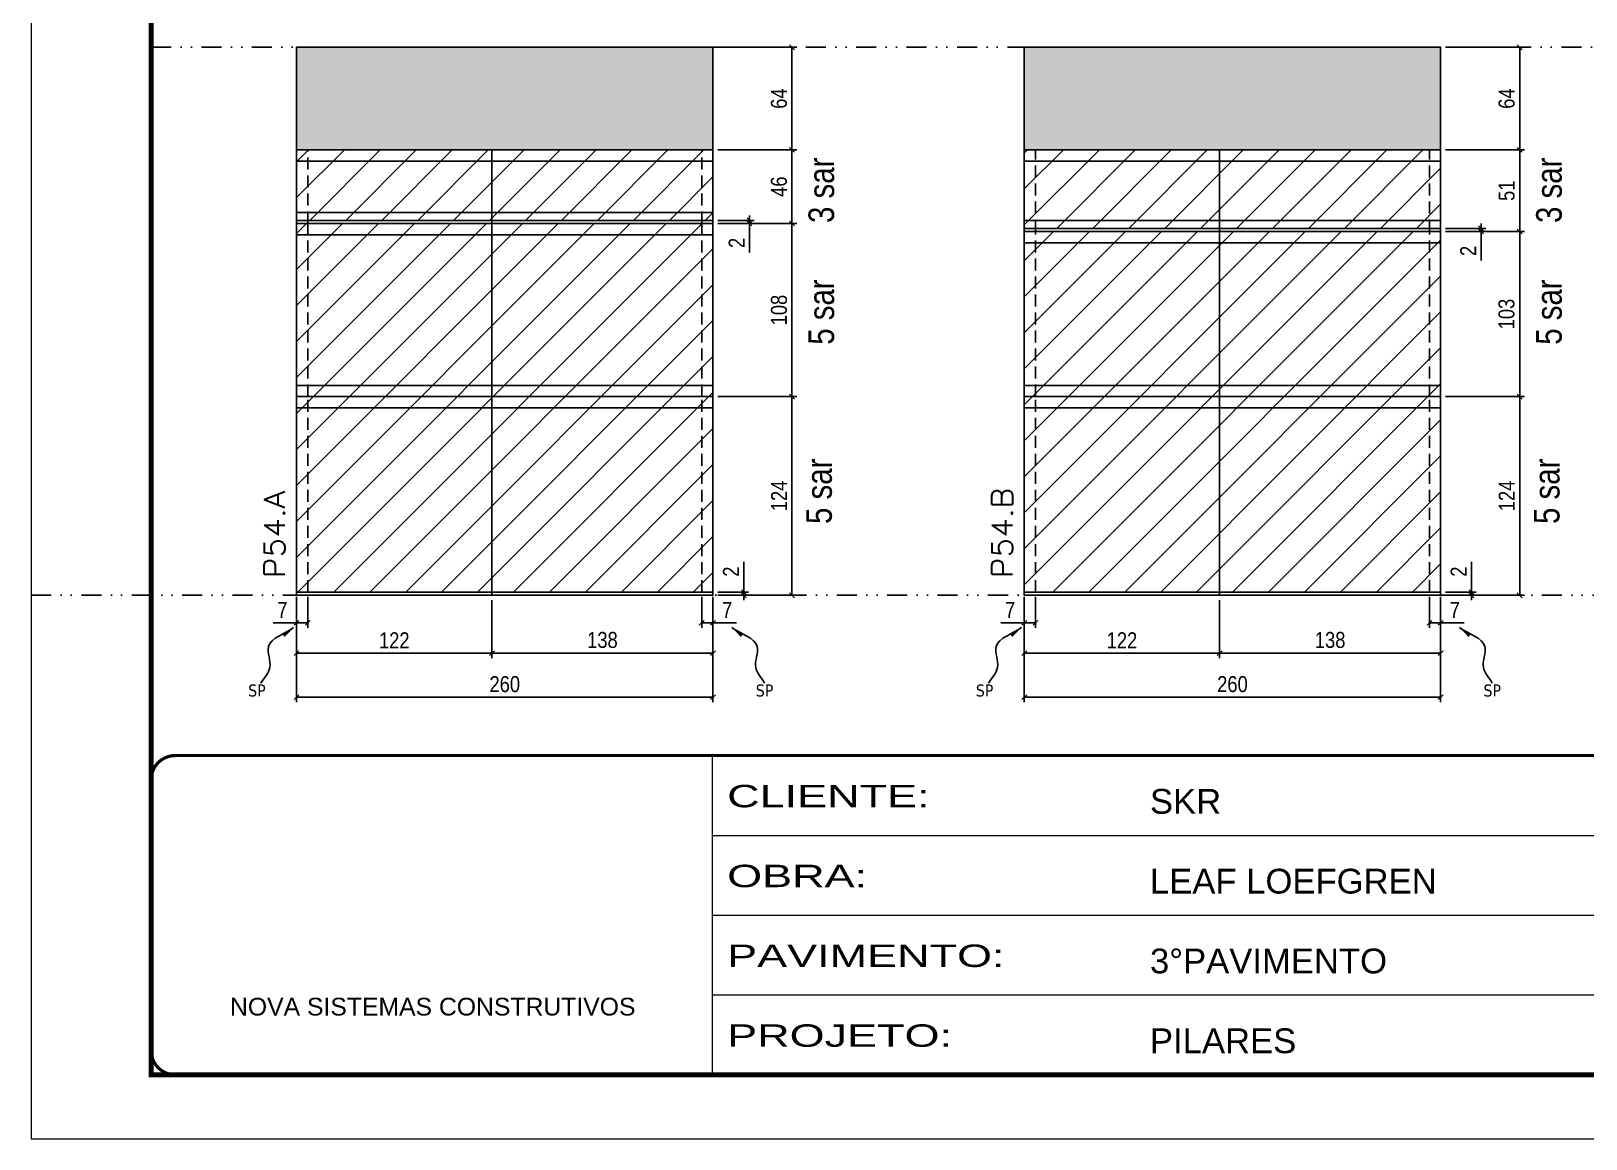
# Model space of a CAD drawing. Extents: x 14400 to 27878, y -21631 to 6985.
# Drawn here: x 17597 to 18568, y 3638 to 4329 of the extents above; entities that cross this region are included whole.
import ezdxf

# ---------------------------------------------------------------- set-up
doc = ezdxf.new("R2010")
doc.units = 0
for name, pattern in [('CONTINUO', [0]), ('DASHED', [0.75, 0.5, -0.25]), ('DIVIDE2', [0.625, 0.25, -0.125, 0, -0.125, 0, -0.125]), ('HIDDEN', [0.375, 0.25, -0.125])]:
    doc.linetypes.add(name, pattern=pattern)
for name, color, linetype in [('COTA', 241, 'Continuous'), ('NOMENCLATURA', 7, 'Continuous'), ('Nível', 160, 'Continuous'), ('Painéis', 200, 'Continuous'), ('SARR_2.2x7', 40, 'Continuous'), ('Sarrafo de Pressão', 42, 'HIDDEN'), ('texto', 7, 'Continuous')]:
    doc.layers.add(name, color=color, linetype=linetype)
for name, color, linetype, lineweight in [('Folhas', 255, 'Continuous', 9), ('Hachura', 251, 'Continuous', 9), ('SARRAFO DE PRESSAO', 251, 'DASHED', 9), ('Texto Seção', 7, 'Continuous', 15)]:
    doc.layers.add(name, color=color, linetype=linetype, lineweight=lineweight)
doc.styles.add('ARIAL', font='arial.ttf')
doc.styles.add('ARIAL_NARROW', font='ARIALN.TTF', dxfattribs={"height": 0.2})
doc.styles.add('COTA TECNICA', font='techl___.ttf', dxfattribs={"height": 10})
doc.styles.add('COTA TECNICA-50', font='techl___.ttf', dxfattribs={"height": 10})
doc.styles.add('REGUA-120', font='ROMANS.shx', dxfattribs={"height": 15})
doc.styles.get("Standard").update_dxf_attribs({"font": 'arial.ttf'})
doc.styles.add('Tecnologia', font='')
doc.styles.get('Tecnologia').set_extended_font_data('Forgotten Futurist')
doc.dimstyles.new('COTA PAINEL-50', dxfattribs={"dimtxt": 10, "dimasz": 3, "dimexe": 3, "dimexo": 3, "dimgap": 3, "dimtad": 1, "dimdec": 1, "dimzin": 12, "dimdsep": 46, "dimtxsty": 'COTA TECNICA-50', "dimblk1": 'OBLIQUE', "dimblk2": 'OBLIQUE', "dimsah": 1, "dimcen": 0.9, "dimclrd": 4, "dimclre": 4, "dimclrt": 240, "dimadec": 1, "dimazin": 3, "dimtfac": 1, "dimtdec": 1, "dimtmove": 0, "dimatfit": 3, "dimfxl": 1, "dimtolj": 1, "dimtzin": 12, "dimarcsym": 0})
doc.dimstyles.new('PAINEL', dxfattribs={"dimtxt": 10, "dimasz": 3, "dimexe": 3, "dimexo": 3, "dimgap": 3, "dimtad": 1, "dimdec": 1, "dimzin": 12, "dimdsep": 46, "dimtxsty": 'COTA TECNICA', "dimblk1": 'OBLIQUE', "dimblk2": 'OBLIQUE', "dimsah": 1, "dimcen": 0.9, "dimclrd": 4, "dimclre": 4, "dimclrt": 240, "dimadec": 1, "dimazin": 3, "dimtfac": 1, "dimtdec": 1, "dimtmove": 0, "dimatfit": 3, "dimfxl": 1, "dimtolj": 1, "dimtzin": 12, "dimarcsym": 0})
doc.dimstyles.get("Standard").update_dxf_attribs({"dimtxt": 0.18, "dimasz": 0.18, "dimexe": 0.18, "dimexo": 0.0625, "dimgap": 0.09, "dimtad": 0, "dimtih": 1, "dimtoh": 1, "dimdec": 4, "dimzin": 0, "dimdsep": 46, "dimtxsty": 'Standard', "dimcen": 0.09, "dimadec": 0, "dimazin": 0, "dimtfac": 1, "dimtdec": 4, "dimtofl": 0, "dimtmove": 0, "dimatfit": 3, "dimfxl": 1, "dimtolj": 1, "dimtzin": 0, "dimarcsym": 0})

# ---------------------------------------------------------------- blocks, each defined once
blk = doc.blocks.new('9999999999')
at = {"color": 30, "linetype": 'CONTINUO'}
for p, q in [((98564.56, 34230.21), (98564.56, 34429.45)), ((98564.56, 34379.64), (99583.98, 34379.64)), ((98564.56, 34329.83), (99487.98, 34329.83)), ((98564.56, 34280.02), (99487.98, 34280.02))]:
    blk.add_line(p, q, dxfattribs=at)
at = {"color": 30, "linetype": 'CONTINUO', "const_width": 2}
blk.add_lwpolyline([(99583.98, 34230.21), (99583.98, 34414.45, 0.414214), (99568.98, 34429.45), (98228.98, 34429.45, 0.414214), (98213.98, 34414.45), (98213.98, 34245.21, 0.414214), (98228.98, 34230.21), (99583.98, 34230.21)], format="xyb", dxfattribs=at)
at = {"layer": 'Folhas'}
blk.add_lwpolyline([(98138.98, 34190.21), (99623.98, 34190.21), (99623.98, 35240.21), (98138.98, 35240.21)], close=True, dxfattribs=at)
at = {"layer": 'Folhas', "color": 30, "const_width": 3}
blk.add_lwpolyline([(98213.98, 34230.21), (99583.98, 34230.21), (99583.98, 35200.21), (98213.98, 35200.21)], close=True, dxfattribs=at)
at = {"color": 7, "linetype": 'Continuous', "ltscale": 5, "style": 'ARIAL'}
for s, height, p in [('SKR', 15.483, (98837.68, 34393.13)), ('LEAF LOEFGREN', 15.4829, (98837.68, 34343.32)), ('3°PAVIMENTO', 15.4829, (98837.68, 34293.51)), ('NOVA SISTEMAS CONSTRUTIVOS', 11.0592, (98263.19, 34267.21)), ('PILARES', 15.483, (98837.68, 34243.7))]:
    blk.add_text(s, height=height, dxfattribs=at).set_placement(p)
at = {"layer": 'Folhas', "color": 7, "style": 'Tecnologia', "width": 1.5}
for s, p in [('CLIENTE:', (98573.65, 34397.17)), ('OBRA:', (98573.65, 34347.31)), ('PAVIMENTO:', (98573.65, 34297.5)), ('PROJETO:', (98573.65, 34247.69))]:
    blk.add_text(s, height=14, dxfattribs=at).set_placement(p)
blk = doc.blocks.new('_Oblique')
at = {"color": 0, "linetype": 'ByBlock', "lineweight": -2}
blk.add_line((-0.5, -0.5), (0.5, 0.5), dxfattribs=at)
blk = doc.blocks.new('*D762')
at = {"layer": 'COTA', "color": 4, "lineweight": -2, "transparency": 16777216}
for p, q in [((17762.76, 3975.86), (17762.76, 3910.24)), ((18022.76, 3975.86), (18022.76, 3910.24)), ((18022.76, 3913.24), (17762.76, 3913.24))]:
    blk.add_line(p, q, dxfattribs=at)
at = {"layer": 'Defpoints', "color": 0, "transparency": 16777216}
for p in [(17762.76, 3978.86), (18022.76, 3978.86), (17762.76, 3913.24)]:
    blk.add_point(p, dxfattribs=at)
at = {"layer": 'COTA', "color": 4, "lineweight": -2, "transparency": 16777216, "xscale": 3, "yscale": 3, "zscale": 3, "rotation": 180}
blk.add_blockref('_Oblique', (17762.76, 3913.24), dxfattribs=at)
at = {"layer": 'COTA', "color": 4, "lineweight": -2, "transparency": 16777216, "xscale": 3, "yscale": 3, "zscale": 3}
blk.add_blockref('_Oblique', (18022.76, 3913.24), dxfattribs=at)
at = {"layer": 'COTA', "color": 240, "transparency": 16777216, "insert": (17892.76, 3921.35), "char_height": 10, "attachment_point": 5, "style": 'COTA TECNICA'}
blk.add_mtext('\\A1;260', dxfattribs=at)
blk = doc.blocks.new('*D763')
at = {"layer": 'COTA', "color": 4, "lineweight": -2, "transparency": 16777216}
for p, q in [((18015.76, 3975.86), (18015.76, 3956.62)), ((18022.76, 3973.86), (18022.76, 3956.62)), ((18015.76, 3959.62), (18022.76, 3959.62)), ((18022.76, 3959.62), (18037.49, 3959.62))]:
    blk.add_line(p, q, dxfattribs=at)
at = {"layer": 'Defpoints', "color": 0, "transparency": 16777216}
for p in [(18015.76, 3978.86), (18022.76, 3976.86), (18022.76, 3959.62)]:
    blk.add_point(p, dxfattribs=at)
at = {"layer": 'COTA', "color": 4, "lineweight": -2, "transparency": 16777216, "xscale": 3, "yscale": 3, "zscale": 3, "rotation": 180}
blk.add_blockref('_Oblique', (18015.76, 3959.62), dxfattribs=at)
at = {"layer": 'COTA', "color": 4, "lineweight": -2, "transparency": 16777216, "xscale": 3, "yscale": 3, "zscale": 3}
blk.add_blockref('_Oblique', (18022.76, 3959.62), dxfattribs=at)
at = {"layer": 'COTA', "color": 240, "transparency": 16777216, "insert": (18031.63, 3967.69), "char_height": 10, "attachment_point": 5, "style": 'COTA TECNICA-50'}
blk.add_mtext('\\A1;7', dxfattribs=at)
blk = doc.blocks.new('*D764')
at = {"layer": 'COTA', "color": 4, "lineweight": -2, "transparency": 16777216}
for p, q in [((17762.76, 3973.86), (17762.76, 3956.62)), ((17769.76, 3975.86), (17769.76, 3956.62)), ((17762.76, 3959.62), (17748.03, 3959.62)), ((17769.76, 3959.62), (17762.76, 3959.62))]:
    blk.add_line(p, q, dxfattribs=at)
at = {"layer": 'Defpoints', "color": 0, "transparency": 16777216}
for p in [(17762.76, 3976.86), (17769.76, 3978.86), (17762.76, 3959.62)]:
    blk.add_point(p, dxfattribs=at)
at = {"layer": 'COTA', "color": 4, "lineweight": -2, "transparency": 16777216, "xscale": 3, "yscale": 3, "zscale": 3, "rotation": 180}
blk.add_blockref('_Oblique', (17762.76, 3959.62), dxfattribs=at)
at = {"layer": 'COTA', "color": 4, "lineweight": -2, "transparency": 16777216, "xscale": 3, "yscale": 3, "zscale": 3}
blk.add_blockref('_Oblique', (17769.76, 3959.62), dxfattribs=at)
at = {"layer": 'COTA', "color": 240, "transparency": 16777216, "insert": (17753.9, 3967.69), "char_height": 10, "attachment_point": 5, "style": 'COTA TECNICA-50'}
blk.add_mtext('\\A1;7', dxfattribs=at)
blk = doc.blocks.new('*D765')
at = {"layer": 'COTA', "color": 4, "lineweight": -2, "transparency": 16777216}
for p, q in [((18042.02, 3978.86), (18042.02, 3997.66)), ((18025.76, 3978.86), (18045.02, 3978.86)), ((18025.76, 3976.86), (18045.02, 3976.86)), ((18042.02, 3976.86), (18042.02, 3978.86)), ((18042.02, 3976.86), (18042.02, 3973.86))]:
    blk.add_line(p, q, dxfattribs=at)
at = {"layer": 'Defpoints', "color": 0, "transparency": 16777216}
for p in [(18022.76, 3978.86), (18022.76, 3976.86), (18042.02, 3976.86)]:
    blk.add_point(p, dxfattribs=at)
at = {"layer": 'COTA', "color": 4, "lineweight": -2, "transparency": 16777216, "xscale": 3, "yscale": 3, "zscale": 3}
for p, rotation in [((18042.02, 3978.86), 270), ((18042.02, 3976.86), 90)]:
    blk.add_blockref('_Oblique', p, dxfattribs=dict(at, rotation=rotation))
at = {"layer": 'COTA', "color": 240, "transparency": 16777216, "insert": (18034.02, 3991.61), "char_height": 10, "attachment_point": 5, "rotation": 90, "style": 'COTA TECNICA-50'}
blk.add_mtext('\\A1;2', dxfattribs=at)
blk = doc.blocks.new('*D771')
at = {"layer": 'COTA', "color": 4, "lineweight": -2, "transparency": 16777216}
for p, q in [((18025.76, 4318.86), (18075.13, 4318.86)), ((18072.13, 4254.86), (18072.13, 4318.86)), ((18025.76, 4254.86), (18075.13, 4254.86))]:
    blk.add_line(p, q, dxfattribs=at)
at = {"layer": 'Defpoints', "color": 0, "transparency": 16777216}
for p in [(18022.76, 4318.86), (18072.13, 4318.86), (18022.76, 4254.86)]:
    blk.add_point(p, dxfattribs=at)
at = {"layer": 'COTA', "color": 4, "lineweight": -2, "transparency": 16777216, "xscale": 3, "yscale": 3, "zscale": 3}
for p, rotation in [((18072.13, 4318.86), 90), ((18072.13, 4254.86), 270)]:
    blk.add_blockref('_Oblique', p, dxfattribs=dict(at, rotation=rotation))
at = {"layer": 'COTA', "color": 240, "transparency": 16777216, "insert": (18064.03, 4286.86), "char_height": 10, "attachment_point": 5, "rotation": 90, "style": 'COTA TECNICA-50'}
blk.add_mtext('\\A1;64', dxfattribs=at)
blk = doc.blocks.new('*D766')
at = {"layer": 'COTA', "color": 4, "lineweight": -2, "transparency": 16777216}
for p, q in [((18025.76, 4208.86), (18075.13, 4208.86)), ((18072.13, 4100.86), (18072.13, 4208.86)), ((18025.76, 4100.86), (18075.13, 4100.86))]:
    blk.add_line(p, q, dxfattribs=at)
at = {"layer": 'Defpoints', "color": 0, "transparency": 16777216}
for p in [(18022.76, 4208.86), (18072.13, 4208.86), (18022.76, 4100.86)]:
    blk.add_point(p, dxfattribs=at)
at = {"layer": 'COTA', "color": 4, "lineweight": -2, "transparency": 16777216, "xscale": 3, "yscale": 3, "zscale": 3}
for p, rotation in [((18072.13, 4208.86), 90), ((18072.13, 4100.86), 270)]:
    blk.add_blockref('_Oblique', p, dxfattribs=dict(at, rotation=rotation))
at = {"layer": 'COTA', "color": 240, "transparency": 16777216, "insert": (18064.01, 4154.86), "char_height": 10, "attachment_point": 5, "rotation": 90, "style": 'COTA TECNICA-50'}
blk.add_mtext('\\A1;108', dxfattribs=at)
blk = doc.blocks.new('*D772')
at = {"layer": 'COTA', "color": 4, "linetype": 'ByBlock', "lineweight": -2, "transparency": 16777216}
for p, q in [((18025.76, 4100.86), (18075.13, 4100.86)), ((18072.13, 3976.86), (18072.13, 4100.86)), ((18025.76, 3976.86), (18075.13, 3976.86))]:
    blk.add_line(p, q, dxfattribs=at)
at = {"layer": 'Defpoints', "color": 0, "linetype": 'ByBlock', "transparency": 16777216}
for p in [(18022.76, 4100.86), (18072.13, 4100.86), (18022.76, 3976.86)]:
    blk.add_point(p, dxfattribs=at)
at = {"layer": 'COTA', "color": 4, "linetype": 'ByBlock', "lineweight": -2, "transparency": 16777216, "xscale": 3, "yscale": 3, "zscale": 3}
for p, rotation in [((18072.13, 4100.86), 90), ((18072.13, 3976.86), 270)]:
    blk.add_blockref('_Oblique', p, dxfattribs=dict(at, rotation=rotation))
at = {"layer": 'COTA', "color": 240, "linetype": 'ByBlock', "transparency": 16777216, "insert": (18064.06, 4038.86), "char_height": 10, "attachment_point": 5, "rotation": 90, "style": 'COTA TECNICA'}
blk.add_mtext('\\A1;124', dxfattribs=at)
blk = doc.blocks.new('*D773')
at = {"layer": 'COTA', "color": 4, "linetype": 'ByBlock', "lineweight": -2, "transparency": 16777216}
for p, q in [((18025.76, 4100.86), (18075.13, 4100.86)), ((18072.13, 3976.86), (18072.13, 4100.86)), ((18025.76, 3976.86), (18075.13, 3976.86))]:
    blk.add_line(p, q, dxfattribs=at)
at = {"layer": 'Defpoints', "color": 0, "linetype": 'ByBlock', "transparency": 16777216}
for p in [(18022.76, 4100.86), (18072.13, 4100.86), (18022.76, 3976.86)]:
    blk.add_point(p, dxfattribs=at)
at = {"layer": 'COTA', "color": 4, "linetype": 'ByBlock', "lineweight": -2, "transparency": 16777216, "xscale": 3, "yscale": 3, "zscale": 3}
for p, rotation in [((18072.13, 4100.86), 90), ((18072.13, 3976.86), 270)]:
    blk.add_blockref('_Oblique', p, dxfattribs=dict(at, rotation=rotation))
at = {"layer": 'COTA', "color": 240, "linetype": 'ByBlock', "transparency": 16777216, "insert": (18064.06, 4038.86), "char_height": 10, "attachment_point": 5, "rotation": 90, "style": 'COTA TECNICA'}
blk.add_mtext('\\A1;124', dxfattribs=at)
blk = doc.blocks.new('*D774')
at = {"layer": 'COTA', "color": 4, "lineweight": -2, "transparency": 16777216}
for p, q in [((17884.76, 3973.86), (17884.76, 3937.68)), ((18022.76, 3973.86), (18022.76, 3937.68)), ((17884.76, 3940.68), (18022.76, 3940.68))]:
    blk.add_line(p, q, dxfattribs=at)
at = {"layer": 'Defpoints', "color": 0, "transparency": 16777216}
for p in [(17884.76, 3976.86), (18022.76, 3976.86), (18022.76, 3940.68)]:
    blk.add_point(p, dxfattribs=at)
at = {"layer": 'COTA', "color": 4, "lineweight": -2, "transparency": 16777216, "xscale": 3, "yscale": 3, "zscale": 3, "rotation": 180}
blk.add_blockref('_Oblique', (17884.76, 3940.68), dxfattribs=at)
at = {"layer": 'COTA', "color": 4, "lineweight": -2, "transparency": 16777216, "xscale": 3, "yscale": 3, "zscale": 3}
blk.add_blockref('_Oblique', (18022.76, 3940.68), dxfattribs=at)
at = {"layer": 'COTA', "color": 240, "transparency": 16777216, "insert": (17953.76, 3948.92), "char_height": 10, "attachment_point": 5, "style": 'COTA TECNICA'}
blk.add_mtext('\\A1;138', dxfattribs=at)
blk = doc.blocks.new('*D775')
at = {"layer": 'COTA', "color": 4, "lineweight": -2, "transparency": 16777216}
for p, q in [((17762.76, 3973.86), (17762.76, 3937.68)), ((17884.76, 3973.86), (17884.76, 3937.68)), ((17762.76, 3940.68), (17884.76, 3940.68))]:
    blk.add_line(p, q, dxfattribs=at)
at = {"layer": 'Defpoints', "color": 0, "transparency": 16777216}
for p in [(17762.76, 3976.86), (17884.76, 3976.86), (17884.76, 3940.68)]:
    blk.add_point(p, dxfattribs=at)
at = {"layer": 'COTA', "color": 4, "lineweight": -2, "transparency": 16777216, "xscale": 3, "yscale": 3, "zscale": 3, "rotation": 180}
blk.add_blockref('_Oblique', (17762.76, 3940.68), dxfattribs=at)
at = {"layer": 'COTA', "color": 4, "lineweight": -2, "transparency": 16777216, "xscale": 3, "yscale": 3, "zscale": 3}
blk.add_blockref('_Oblique', (17884.76, 3940.68), dxfattribs=at)
at = {"layer": 'COTA', "color": 240, "transparency": 16777216, "insert": (17823.76, 3948.74), "char_height": 10, "attachment_point": 5, "style": 'COTA TECNICA'}
blk.add_mtext('\\A1;122', dxfattribs=at)
blk = doc.blocks.new('*D1865')
at = {"layer": 'COTA', "color": 4, "lineweight": -2, "transparency": 16777216}
for p, q in [((18025.76, 4254.86), (18075.13, 4254.86)), ((18072.13, 4208.86), (18072.13, 4254.86)), ((18025.76, 4208.86), (18075.13, 4208.86))]:
    blk.add_line(p, q, dxfattribs=at)
at = {"layer": 'Defpoints', "color": 0, "transparency": 16777216}
for p in [(18022.76, 4254.86), (18072.13, 4254.86), (18022.76, 4208.86)]:
    blk.add_point(p, dxfattribs=at)
at = {"layer": 'COTA', "color": 4, "lineweight": -2, "transparency": 16777216, "xscale": 3, "yscale": 3, "zscale": 3}
for p, rotation in [((18072.13, 4254.86), 90), ((18072.13, 4208.86), 270)]:
    blk.add_blockref('_Oblique', p, dxfattribs=dict(at, rotation=rotation))
at = {"layer": 'COTA', "color": 240, "transparency": 16777216, "insert": (18064.03, 4231.86), "char_height": 10, "attachment_point": 5, "rotation": 90, "style": 'COTA TECNICA'}
blk.add_mtext('\\A1;46', dxfattribs=at)
blk = doc.blocks.new('*D1866')
at = {"layer": 'COTA', "color": 4, "lineweight": -2, "transparency": 16777216}
for p, q in [((18217.18, 3975.86), (18217.18, 3910.24)), ((18477.18, 3975.86), (18477.18, 3910.24)), ((18477.18, 3913.24), (18217.18, 3913.24))]:
    blk.add_line(p, q, dxfattribs=at)
at = {"layer": 'Defpoints', "color": 0, "transparency": 16777216}
for p in [(18217.18, 3978.86), (18477.18, 3978.86), (18217.18, 3913.24)]:
    blk.add_point(p, dxfattribs=at)
at = {"layer": 'COTA', "color": 4, "lineweight": -2, "transparency": 16777216, "xscale": 3, "yscale": 3, "zscale": 3, "rotation": 180}
blk.add_blockref('_Oblique', (18217.18, 3913.24), dxfattribs=at)
at = {"layer": 'COTA', "color": 4, "lineweight": -2, "transparency": 16777216, "xscale": 3, "yscale": 3, "zscale": 3}
blk.add_blockref('_Oblique', (18477.18, 3913.24), dxfattribs=at)
at = {"layer": 'COTA', "color": 240, "transparency": 16777216, "insert": (18347.18, 3921.35), "char_height": 10, "attachment_point": 5, "style": 'COTA TECNICA'}
blk.add_mtext('\\A1;260', dxfattribs=at)
blk = doc.blocks.new('*D1867')
at = {"layer": 'COTA', "color": 4, "lineweight": -2, "transparency": 16777216}
for p, q in [((18470.18, 3975.86), (18470.18, 3956.62)), ((18477.18, 3973.86), (18477.18, 3956.62)), ((18470.18, 3959.62), (18477.18, 3959.62)), ((18477.18, 3959.62), (18491.91, 3959.62))]:
    blk.add_line(p, q, dxfattribs=at)
at = {"layer": 'Defpoints', "color": 0, "transparency": 16777216}
for p in [(18470.18, 3978.86), (18477.18, 3976.86), (18477.18, 3959.62)]:
    blk.add_point(p, dxfattribs=at)
at = {"layer": 'COTA', "color": 4, "lineweight": -2, "transparency": 16777216, "xscale": 3, "yscale": 3, "zscale": 3, "rotation": 180}
blk.add_blockref('_Oblique', (18470.18, 3959.62), dxfattribs=at)
at = {"layer": 'COTA', "color": 4, "lineweight": -2, "transparency": 16777216, "xscale": 3, "yscale": 3, "zscale": 3}
blk.add_blockref('_Oblique', (18477.18, 3959.62), dxfattribs=at)
at = {"layer": 'COTA', "color": 240, "transparency": 16777216, "insert": (18486.04, 3967.69), "char_height": 10, "attachment_point": 5, "style": 'COTA TECNICA-50'}
blk.add_mtext('\\A1;7', dxfattribs=at)
blk = doc.blocks.new('*D1868')
at = {"layer": 'COTA', "color": 4, "lineweight": -2, "transparency": 16777216}
for p, q in [((18217.18, 3973.86), (18217.18, 3956.62)), ((18224.18, 3975.86), (18224.18, 3956.62)), ((18217.18, 3959.62), (18202.45, 3959.62)), ((18224.18, 3959.62), (18217.18, 3959.62))]:
    blk.add_line(p, q, dxfattribs=at)
at = {"layer": 'Defpoints', "color": 0, "transparency": 16777216}
for p in [(18217.18, 3976.86), (18224.18, 3978.86), (18217.18, 3959.62)]:
    blk.add_point(p, dxfattribs=at)
at = {"layer": 'COTA', "color": 4, "lineweight": -2, "transparency": 16777216, "xscale": 3, "yscale": 3, "zscale": 3, "rotation": 180}
blk.add_blockref('_Oblique', (18217.18, 3959.62), dxfattribs=at)
at = {"layer": 'COTA', "color": 4, "lineweight": -2, "transparency": 16777216, "xscale": 3, "yscale": 3, "zscale": 3}
blk.add_blockref('_Oblique', (18224.18, 3959.62), dxfattribs=at)
at = {"layer": 'COTA', "color": 240, "transparency": 16777216, "insert": (18208.31, 3967.69), "char_height": 10, "attachment_point": 5, "style": 'COTA TECNICA-50'}
blk.add_mtext('\\A1;7', dxfattribs=at)
blk = doc.blocks.new('*D1869')
at = {"layer": 'COTA', "color": 4, "lineweight": -2, "transparency": 16777216}
for p, q in [((18496.44, 3978.86), (18496.44, 3997.66)), ((18480.18, 3978.86), (18499.44, 3978.86)), ((18480.18, 3976.86), (18499.44, 3976.86)), ((18496.44, 3976.86), (18496.44, 3978.86)), ((18496.44, 3976.86), (18496.44, 3973.86))]:
    blk.add_line(p, q, dxfattribs=at)
at = {"layer": 'Defpoints', "color": 0, "transparency": 16777216}
for p in [(18477.18, 3978.86), (18477.18, 3976.86), (18496.44, 3976.86)]:
    blk.add_point(p, dxfattribs=at)
at = {"layer": 'COTA', "color": 4, "lineweight": -2, "transparency": 16777216, "xscale": 3, "yscale": 3, "zscale": 3}
for p, rotation in [((18496.44, 3978.86), 270), ((18496.44, 3976.86), 90)]:
    blk.add_blockref('_Oblique', p, dxfattribs=dict(at, rotation=rotation))
at = {"layer": 'COTA', "color": 240, "transparency": 16777216, "insert": (18488.44, 3991.61), "char_height": 10, "attachment_point": 5, "rotation": 90, "style": 'COTA TECNICA-50'}
blk.add_mtext('\\A1;2', dxfattribs=at)
blk = doc.blocks.new('*D1870')
at = {"layer": 'COTA', "color": 4, "lineweight": -2, "transparency": 16777216}
for p, q in [((18480.18, 4318.86), (18529.54, 4318.86)), ((18526.54, 4254.86), (18526.54, 4318.86)), ((18480.18, 4254.86), (18529.54, 4254.86))]:
    blk.add_line(p, q, dxfattribs=at)
at = {"layer": 'Defpoints', "color": 0, "transparency": 16777216}
for p in [(18477.18, 4318.86), (18526.54, 4318.86), (18477.18, 4254.86)]:
    blk.add_point(p, dxfattribs=at)
at = {"layer": 'COTA', "color": 4, "lineweight": -2, "transparency": 16777216, "xscale": 3, "yscale": 3, "zscale": 3}
for p, rotation in [((18526.54, 4318.86), 90), ((18526.54, 4254.86), 270)]:
    blk.add_blockref('_Oblique', p, dxfattribs=dict(at, rotation=rotation))
at = {"layer": 'COTA', "color": 240, "transparency": 16777216, "insert": (18518.44, 4286.86), "char_height": 10, "attachment_point": 5, "rotation": 90, "style": 'COTA TECNICA-50'}
blk.add_mtext('\\A1;64', dxfattribs=at)
blk = doc.blocks.new('*D1871')
at = {"layer": 'COTA', "color": 4, "lineweight": -2, "transparency": 16777216}
for p, q in [((18480.18, 4203.86), (18529.54, 4203.86)), ((18526.54, 4100.86), (18526.54, 4203.86)), ((18480.18, 4100.86), (18529.54, 4100.86))]:
    blk.add_line(p, q, dxfattribs=at)
at = {"layer": 'Defpoints', "color": 0, "transparency": 16777216}
for p in [(18477.18, 4203.86), (18526.54, 4203.86), (18477.18, 4100.86)]:
    blk.add_point(p, dxfattribs=at)
at = {"layer": 'COTA', "color": 4, "lineweight": -2, "transparency": 16777216, "xscale": 3, "yscale": 3, "zscale": 3}
for p, rotation in [((18526.54, 4203.86), 90), ((18526.54, 4100.86), 270)]:
    blk.add_blockref('_Oblique', p, dxfattribs=dict(at, rotation=rotation))
at = {"layer": 'COTA', "color": 240, "transparency": 16777216, "insert": (18518.33, 4152.36), "char_height": 10, "attachment_point": 5, "rotation": 90, "style": 'COTA TECNICA-50'}
blk.add_mtext('\\A1;103', dxfattribs=at)
blk = doc.blocks.new('*D1872')
at = {"layer": 'COTA', "color": 4, "linetype": 'ByBlock', "lineweight": -2, "transparency": 16777216}
for p, q in [((18480.18, 4100.86), (18529.54, 4100.86)), ((18526.54, 3976.86), (18526.54, 4100.86)), ((18480.18, 3976.86), (18529.54, 3976.86))]:
    blk.add_line(p, q, dxfattribs=at)
at = {"layer": 'Defpoints', "color": 0, "linetype": 'ByBlock', "transparency": 16777216}
for p in [(18477.18, 4100.86), (18526.54, 4100.86), (18477.18, 3976.86)]:
    blk.add_point(p, dxfattribs=at)
at = {"layer": 'COTA', "color": 4, "linetype": 'ByBlock', "lineweight": -2, "transparency": 16777216, "xscale": 3, "yscale": 3, "zscale": 3}
for p, rotation in [((18526.54, 4100.86), 90), ((18526.54, 3976.86), 270)]:
    blk.add_blockref('_Oblique', p, dxfattribs=dict(at, rotation=rotation))
at = {"layer": 'COTA', "color": 240, "linetype": 'ByBlock', "transparency": 16777216, "insert": (18518.47, 4038.86), "char_height": 10, "attachment_point": 5, "rotation": 90, "style": 'COTA TECNICA'}
blk.add_mtext('\\A1;124', dxfattribs=at)
blk = doc.blocks.new('*D1873')
at = {"layer": 'COTA', "color": 4, "linetype": 'ByBlock', "lineweight": -2, "transparency": 16777216}
for p, q in [((18480.18, 4100.86), (18529.54, 4100.86)), ((18526.54, 3976.86), (18526.54, 4100.86)), ((18480.18, 3976.86), (18529.54, 3976.86))]:
    blk.add_line(p, q, dxfattribs=at)
at = {"layer": 'Defpoints', "color": 0, "linetype": 'ByBlock', "transparency": 16777216}
for p in [(18477.18, 4100.86), (18526.54, 4100.86), (18477.18, 3976.86)]:
    blk.add_point(p, dxfattribs=at)
at = {"layer": 'COTA', "color": 4, "linetype": 'ByBlock', "lineweight": -2, "transparency": 16777216, "xscale": 3, "yscale": 3, "zscale": 3}
for p, rotation in [((18526.54, 4100.86), 90), ((18526.54, 3976.86), 270)]:
    blk.add_blockref('_Oblique', p, dxfattribs=dict(at, rotation=rotation))
at = {"layer": 'COTA', "color": 240, "linetype": 'ByBlock', "transparency": 16777216, "insert": (18518.47, 4038.86), "char_height": 10, "attachment_point": 5, "rotation": 90, "style": 'COTA TECNICA'}
blk.add_mtext('\\A1;124', dxfattribs=at)
blk = doc.blocks.new('*D1874')
at = {"layer": 'COTA', "color": 4, "lineweight": -2, "transparency": 16777216}
for p, q in [((18339.18, 3973.86), (18339.18, 3937.68)), ((18477.18, 3973.86), (18477.18, 3937.68)), ((18339.18, 3940.68), (18477.18, 3940.68))]:
    blk.add_line(p, q, dxfattribs=at)
at = {"layer": 'Defpoints', "color": 0, "transparency": 16777216}
for p in [(18339.18, 3976.86), (18477.18, 3976.86), (18477.18, 3940.68)]:
    blk.add_point(p, dxfattribs=at)
at = {"layer": 'COTA', "color": 4, "lineweight": -2, "transparency": 16777216, "xscale": 3, "yscale": 3, "zscale": 3, "rotation": 180}
blk.add_blockref('_Oblique', (18339.18, 3940.68), dxfattribs=at)
at = {"layer": 'COTA', "color": 4, "lineweight": -2, "transparency": 16777216, "xscale": 3, "yscale": 3, "zscale": 3}
blk.add_blockref('_Oblique', (18477.18, 3940.68), dxfattribs=at)
at = {"layer": 'COTA', "color": 240, "transparency": 16777216, "insert": (18408.18, 3948.92), "char_height": 10, "attachment_point": 5, "style": 'COTA TECNICA'}
blk.add_mtext('\\A1;138', dxfattribs=at)
blk = doc.blocks.new('*D1875')
at = {"layer": 'COTA', "color": 4, "lineweight": -2, "transparency": 16777216}
for p, q in [((18217.18, 3973.86), (18217.18, 3937.68)), ((18339.18, 3973.86), (18339.18, 3937.68)), ((18217.18, 3940.68), (18339.18, 3940.68))]:
    blk.add_line(p, q, dxfattribs=at)
at = {"layer": 'Defpoints', "color": 0, "transparency": 16777216}
for p in [(18217.18, 3976.86), (18339.18, 3976.86), (18339.18, 3940.68)]:
    blk.add_point(p, dxfattribs=at)
at = {"layer": 'COTA', "color": 4, "lineweight": -2, "transparency": 16777216, "xscale": 3, "yscale": 3, "zscale": 3, "rotation": 180}
blk.add_blockref('_Oblique', (18217.18, 3940.68), dxfattribs=at)
at = {"layer": 'COTA', "color": 4, "lineweight": -2, "transparency": 16777216, "xscale": 3, "yscale": 3, "zscale": 3}
blk.add_blockref('_Oblique', (18339.18, 3940.68), dxfattribs=at)
at = {"layer": 'COTA', "color": 240, "transparency": 16777216, "insert": (18278.18, 3948.74), "char_height": 10, "attachment_point": 5, "style": 'COTA TECNICA'}
blk.add_mtext('\\A1;122', dxfattribs=at)
blk = doc.blocks.new('*D1876')
at = {"layer": 'COTA', "color": 4, "lineweight": -2, "transparency": 16777216}
for p, q in [((18480.18, 4254.86), (18529.54, 4254.86)), ((18526.54, 4203.86), (18526.54, 4254.86)), ((18480.18, 4203.86), (18529.54, 4203.86))]:
    blk.add_line(p, q, dxfattribs=at)
at = {"layer": 'Defpoints', "color": 0, "transparency": 16777216}
for p in [(18477.18, 4254.86), (18526.54, 4254.86), (18477.18, 4203.86)]:
    blk.add_point(p, dxfattribs=at)
at = {"layer": 'COTA', "color": 4, "lineweight": -2, "transparency": 16777216, "xscale": 3, "yscale": 3, "zscale": 3}
for p, rotation in [((18526.54, 4254.86), 90), ((18526.54, 4203.86), 270)]:
    blk.add_blockref('_Oblique', p, dxfattribs=dict(at, rotation=rotation))
at = {"layer": 'COTA', "color": 240, "transparency": 16777216, "insert": (18518.44, 4229.36), "char_height": 10, "attachment_point": 5, "rotation": 90, "style": 'COTA TECNICA'}
blk.add_mtext('\\A1;51', dxfattribs=at)
blk = doc.blocks.new('*D2255')
at = {"layer": 'COTA', "color": 4, "lineweight": -2, "transparency": 16777216}
for p, q in [((18045.58, 4210.86), (18045.58, 4213.86)), ((18025.76, 4210.86), (18048.58, 4210.86)), ((18025.76, 4208.86), (18048.58, 4208.86)), ((18045.58, 4210.86), (18045.58, 4208.86)), ((18045.58, 4208.86), (18045.58, 4190.75))]:
    blk.add_line(p, q, dxfattribs=at)
at = {"layer": 'Defpoints', "color": 0, "transparency": 16777216}
for p in [(18022.76, 4210.86), (18022.76, 4208.86), (18045.58, 4208.86)]:
    blk.add_point(p, dxfattribs=at)
at = {"layer": 'COTA', "color": 4, "lineweight": -2, "transparency": 16777216, "xscale": 3, "yscale": 3, "zscale": 3}
for p, rotation in [((18045.58, 4210.86), 270), ((18045.58, 4208.86), 90)]:
    blk.add_blockref('_Oblique', p, dxfattribs=dict(at, rotation=rotation))
at = {"layer": 'COTA', "color": 240, "transparency": 16777216, "insert": (18037.58, 4196.8), "char_height": 10, "attachment_point": 5, "rotation": 90, "style": 'COTA TECNICA'}
blk.add_mtext('\\A1;2', dxfattribs=at)
blk = doc.blocks.new('*D2256')
at = {"layer": 'COTA', "color": 4, "lineweight": -2, "transparency": 16777216}
for p, q in [((18480.18, 4205.86), (18505.4, 4205.86)), ((18502.4, 4205.86), (18502.4, 4208.86)), ((18502.4, 4205.86), (18502.4, 4203.86)), ((18480.18, 4203.86), (18505.4, 4203.86)), ((18502.4, 4203.86), (18502.4, 4185.75))]:
    blk.add_line(p, q, dxfattribs=at)
at = {"layer": 'Defpoints', "color": 0, "transparency": 16777216}
for p in [(18477.18, 4205.86), (18477.18, 4203.86), (18502.4, 4203.86)]:
    blk.add_point(p, dxfattribs=at)
at = {"layer": 'COTA', "color": 4, "lineweight": -2, "transparency": 16777216, "xscale": 3, "yscale": 3, "zscale": 3}
for p, rotation in [((18502.4, 4205.86), 270), ((18502.4, 4203.86), 90)]:
    blk.add_blockref('_Oblique', p, dxfattribs=dict(at, rotation=rotation))
at = {"layer": 'COTA', "color": 240, "transparency": 16777216, "insert": (18494.4, 4191.8), "char_height": 10, "attachment_point": 5, "rotation": 90, "style": 'COTA TECNICA'}
blk.add_mtext('\\A1;2', dxfattribs=at)

msp = doc.modelspace()

# ---------------------------------------------------------------- hatches: boundary and pattern name
at = {"layer": 'COTA', "linetype": 'ByBlock'}
h = msp.add_hatch(dxfattribs=at)
h.set_pattern_fill('AR-CONC', color=256, scale=0.03)
h.set_pattern_definition([(50, (12320.6804, -6711.5824), (5.46554, -0.4781726), [0.5715, -6.2865]), (355, (12320.6804, -6711.5824), (-1.0573026, 5.7317054), [0.4572, -5.0292175]), (100.451445, (12321.136, -6711.622), (4.4082374, 5.2535326), [0.4857003, -5.3427073]), (46.1842, (12320.6804, -6710.0584), (8.1323712, -1.26127), [0.85725, -9.42975]), (96.63556, (12321.358, -6710.1635), (7.122124, 7.4227837), [0.7285507, -8.014068]), (351.18415, (12320.68, -6710.058), (7.122124, 7.422784), [0.685799, -7.543792]), (21, (12321.4424, -6710.4394), (4.5484317, -3.067956), [0.5715, -6.2865]), (326, (12321.4424, -6710.4394), (1.8540609, 5.525639), [0.4572, -5.0292]), (71.451445, (12321.8214, -6710.695), (6.4024926, 2.457683), [0.4857003, -5.3426981]), (37.5, (12320.6804, -6711.5824), (0.0926581, 2.53665117), [0, -4.96824, 0, -5.1054, 0, -5.04825]), (7.5, (12320.6804, -6711.5824), (2.0045899, 3.00541724), [0, -2.91084, 0, -4.85394, 0, -1.92405]), (327.5, (12318.9811, -6711.5824), (4.06771786, -0.17186232), [0, -1.905, 0, -5.9436, 0, -7.8867]), (317.5, (12318.219, -6711.5824), (4.4438754, 0.7627947), [0, -2.4765, 0, -3.94716, 0, -5.6007])])
h.paths.add_polyline_path([(18022.76, 4254.86), (18022.76, 4318.86), (17762.76, 4318.86), (17762.76, 4254.86)])
h = msp.add_hatch(dxfattribs=at)
h.set_pattern_fill('AR-CONC', color=256, scale=0.03)
h.set_pattern_definition([(50, (12775.095, -6711.5824), (5.46554, -0.4781726), [0.5715, -6.2865]), (355, (12775.095, -6711.5824), (-1.0573026, 5.7317054), [0.4572, -5.0292175]), (100.451445, (12775.5504, -6711.622), (4.4082374, 5.2535326), [0.4857003, -5.3427073]), (46.1842, (12775.095, -6710.0584), (8.1323712, -1.26127), [0.85725, -9.42975]), (96.63556, (12775.773, -6710.1635), (7.122124, 7.4227837), [0.7285507, -8.014068]), (351.18415, (12775.095, -6710.058), (7.122124, 7.422784), [0.685799, -7.543792]), (21, (12775.857, -6710.4394), (4.5484317, -3.067956), [0.5715, -6.2865]), (326, (12775.857, -6710.4394), (1.8540609, 5.525639), [0.4572, -5.0292]), (71.451445, (12776.236, -6710.695), (6.4024926, 2.457683), [0.4857003, -5.3426981]), (37.5, (12775.095, -6711.5824), (0.0926581, 2.53665117), [0, -4.96824, 0, -5.1054, 0, -5.04825]), (7.5, (12775.095, -6711.5824), (2.0045899, 3.00541724), [0, -2.91084, 0, -4.85394, 0, -1.92405]), (327.5, (12773.3957, -6711.5824), (4.06771786, -0.17186232), [0, -1.905, 0, -5.9436, 0, -7.8867]), (317.5, (12772.6337, -6711.5824), (4.4438754, 0.7627947), [0, -2.4765, 0, -3.94716, 0, -5.6007])])
h.paths.add_polyline_path([(18477.18, 4254.86), (18477.18, 4318.86), (18217.18, 4318.86), (18217.18, 4254.86)])
at = {"layer": 'Hachura'}
h = msp.add_hatch(dxfattribs=at)
h.set_pattern_fill('ANSI31', color=256, scale=5)
h.paths.add_polyline_path([(17884.76, 4254.86), (17762.76, 4254.86), (17762.76, 4210.86), (17884.76, 4210.86)])
h.paths.add_polyline_path([(18022.76, 4254.86), (17884.76, 4254.86), (17884.76, 4210.86), (18022.76, 4210.86)])
h.paths.add_polyline_path([(18339.18, 4254.86), (18217.18, 4254.86), (18217.18, 4205.86), (18339.18, 4205.86)])
h.paths.add_polyline_path([(18477.18, 4254.86), (18339.18, 4254.86), (18339.18, 4205.86), (18477.18, 4205.86)])
h.paths.add_polyline_path([(18702.56, 4254.86), (18683.56, 4254.86), (18683.56, 4128.86), (18702.56, 4128.86)])
h.paths.add_polyline_path([(18907.3, 4254.86), (18888.3, 4254.86), (18888.3, 4128.86), (18907.3, 4128.86)])
h = msp.add_hatch(dxfattribs=at)
h.set_pattern_fill('ANSI31', color=256, scale=5)
h.paths.add_polyline_path([(17884.76, 4208.86), (17762.76, 4208.86), (17762.76, 4100.86), (17884.76, 4100.86)])
h.paths.add_polyline_path([(17884.76, 4100.86), (17762.76, 4100.86), (17762.76, 3978.86), (17884.76, 3978.86)])
h.paths.add_polyline_path([(18022.76, 4100.86), (17884.76, 4100.86), (17884.76, 3978.86), (18022.76, 3978.86)])
h.paths.add_polyline_path([(18022.76, 4208.86), (17884.76, 4208.86), (17884.76, 4100.86), (18022.76, 4100.86)])
h.paths.add_polyline_path([(18339.18, 4203.86), (18217.18, 4203.86), (18217.18, 4100.86), (18339.18, 4100.86)])
h.paths.add_polyline_path([(18339.18, 4100.86), (18217.18, 4100.86), (18217.18, 3978.86), (18339.18, 3978.86)])
h.paths.add_polyline_path([(18477.18, 4100.86), (18339.18, 4100.86), (18339.18, 3978.86), (18477.18, 3978.86)])
h.paths.add_polyline_path([(18477.18, 4203.86), (18339.18, 4203.86), (18339.18, 4100.86), (18477.18, 4100.86)])
h.paths.add_polyline_path([(18702.56, 4128.86), (18683.56, 4128.86), (18683.56, 3978.86), (18702.56, 3978.86)])
h.paths.add_polyline_path([(18907.3, 4128.86), (18888.3, 4128.86), (18888.3, 3978.86), (18907.3, 3978.86)])

# ---------------------------------------------------------------- linework, layer by layer
at = {"layer": 'COTA', "linetype": 'ByBlock'}
for p, q in [((18022.76, 4318.86), (17762.76, 4318.86)), ((17762.76, 4254.86), (17762.76, 4318.86)), ((18022.76, 4254.86), (18022.76, 4318.86)), ((18477.18, 4318.86), (18217.18, 4318.86)), ((18217.18, 4254.86), (18217.18, 4318.86)), ((18477.18, 4254.86), (18477.18, 4318.86))]:
    msp.add_line(p, q, dxfattribs=at)
at = {"layer": 'COTA'}
for p, q in [((17762.76, 4254.86), (18022.76, 4254.86)), ((18217.18, 4254.86), (18477.18, 4254.86))]:
    msp.add_line(p, q, dxfattribs=at)
at = {"layer": 'Nível', "color": 4, "linetype": 'DIVIDE2', "ltscale": 50}
for p, q in [((17671.97, 4318.86), (19041.97, 4318.86)), ((17596.97, 3976.86), (19041.97, 3976.86))]:
    msp.add_line(p, q, dxfattribs=at)
at = {"layer": 'Painéis'}
for p, q in [((17762.76, 4254.86), (17762.76, 3978.86)), ((17762.76, 4254.86), (18022.76, 4254.86)), ((17884.76, 3976.86), (17884.76, 4254.86)), ((18022.76, 3978.86), (18022.76, 4254.86)), ((18217.18, 4254.86), (18217.18, 3978.86)), ((18217.18, 4254.86), (18477.18, 4254.86)), ((18339.18, 3976.86), (18339.18, 4254.86)), ((18477.18, 3978.86), (18477.18, 4254.86)), ((17762.76, 4210.86), (18022.76, 4210.86)), ((17762.76, 4208.86), (18022.76, 4208.86)), ((18217.18, 4205.86), (18477.18, 4205.86)), ((18217.18, 4203.86), (18477.18, 4203.86)), ((17762.76, 4100.86), (18022.76, 4100.86)), ((18217.18, 4100.86), (18477.18, 4100.86))]:
    msp.add_line(p, q, dxfattribs=at)
for points in [[(18022.76, 3978.86), (17762.76, 3978.86), (17762.76, 3976.86), (18022.76, 3976.86)], [(18477.18, 3978.86), (18217.18, 3978.86), (18217.18, 3976.86), (18477.18, 3976.86)]]:
    msp.add_lwpolyline(points, close=True, dxfattribs=at)
at = {"layer": 'SARR_2.2x7'}
for p, q in [((17762.76, 4247.86), (18022.76, 4247.86)), ((18217.18, 4247.86), (18477.18, 4247.86)), ((17762.76, 4215.86), (18022.76, 4215.86)), ((18217.18, 4210.86), (18477.18, 4210.86)), ((17762.76, 4201.86), (18022.76, 4201.86)), ((18217.18, 4196.86), (18477.18, 4196.86)), ((17762.76, 4107.86), (18022.76, 4107.86)), ((18217.18, 4107.86), (18477.18, 4107.86)), ((17762.76, 4093.86), (18022.76, 4093.86)), ((18217.18, 4093.86), (18477.18, 4093.86))]:
    msp.add_line(p, q, dxfattribs=at)
at = {"layer": 'Sarrafo de Pressão', "ltscale": 30}
for p, q in [((17769.76, 4208.86), (17769.76, 4254.86)), ((18015.76, 4208.86), (18015.76, 4254.86)), ((18224.18, 4203.86), (18224.18, 4254.86)), ((18470.18, 4203.86), (18470.18, 4254.86)), ((17769.76, 4100.86), (17769.76, 4208.86)), ((18015.76, 4100.86), (18015.76, 4208.86)), ((18224.18, 4100.86), (18224.18, 4203.86)), ((18470.18, 4100.86), (18470.18, 4203.86)), ((17769.76, 3978.86), (17769.76, 4100.86)), ((18015.76, 3978.86), (18015.76, 4100.86)), ((18224.18, 3978.86), (18224.18, 4100.86)), ((18470.18, 3978.86), (18470.18, 4100.86))]:
    msp.add_line(p, q, dxfattribs=at)

# ---------------------------------------------------------------- block references
at = {"layer": 'SARRAFO DE PRESSAO', "color": 6, "linetype": 'ByBlock'}
msp.add_blockref('9999999999', (-80542.01, -30552.63), dxfattribs=at)

# ---------------------------------------------------------------- texts
at = {"layer": 'NOMENCLATURA', "style": 'ARIAL_NARROW'}
for s, p in [('3 sar', (18098.41, 4209.24)), ('3 sar', (18552.82, 4209.24)), ('5 sar', (18098.41, 4133.24)), ('5 sar', (18552.82, 4133.24)), ('5 sar', (18097.01, 4021.38)), ('5 sar', (18551.42, 4021.38))]:
    msp.add_text(s, height=16, rotation=90, dxfattribs=at).set_placement(p)
at = {"layer": 'texto', "color": 0, "char_height": 7.5, "attachment_point": 5}
for insert in [(17737.99, 3917.37), (18055.01, 3917.37), (18192.4, 3917.37), (18509.42, 3917.37)]:
    msp.add_mtext('{\\fTahoma|b0|i0|c0|p34;\\C4;SP}', dxfattribs=dict(at, insert=insert))
at = {"layer": 'Texto Seção', "style": 'REGUA-120', "width": 1.1}
for s, p in [('P54.A', (17755.51, 3987.62)), ('P54.B', (18209.93, 3987.62))]:
    msp.add_text(s, height=13, rotation=90, dxfattribs=at).set_placement(p)

# ---------------------------------------------------------------- dimensions: what is measured, and where the dimension line sits
at = {"layer": 'COTA'}
for base, p1, p2, angle, dimstyle, picture, middle in [((18072.13, 4318.86), (18022.76, 4254.86), (18022.76, 4318.86), 90, 'COTA PAINEL-50', '*D771', (18064.03, 4286.86)), ((18526.54, 4318.86), (18477.18, 4254.86), (18477.18, 4318.86), 90, 'COTA PAINEL-50', '*D1870', (18518.44, 4286.86)), ((18072.13, 4254.86), (18022.76, 4208.86), (18022.76, 4254.86), 90, 'PAINEL', '*D1865', (18064.03, 4231.86)), ((18526.54, 4254.86), (18477.18, 4203.86), (18477.18, 4254.86), 90, 'PAINEL', '*D1876', (18518.44, 4229.36)), ((18045.58, 4208.86), (18022.76, 4210.86), (18022.76, 4208.86), 90, 'PAINEL', '*D2255', (18037.58, 4196.8)), ((18072.13, 4208.86), (18022.76, 4100.86), (18022.76, 4208.86), 90, 'COTA PAINEL-50', '*D766', (18064.01, 4154.86)), ((18502.4, 4203.86), (18477.18, 4205.86), (18477.18, 4203.86), 90, 'PAINEL', '*D2256', (18494.4, 4191.8)), ((18526.54, 4203.86), (18477.18, 4100.86), (18477.18, 4203.86), 90, 'COTA PAINEL-50', '*D1871', (18518.33, 4152.36)), ((17762.76, 3959.62), (17769.76, 3978.86), (17762.76, 3976.86), 180, 'COTA PAINEL-50', '*D764', (17753.9, 3967.69)), ((18217.18, 3959.62), (18224.18, 3978.86), (18217.18, 3976.86), 180, 'COTA PAINEL-50', '*D1868', (18208.31, 3967.69))]:
    dim = msp.add_linear_dim(base=base, p1=p1, p2=p2, angle=angle, dimstyle=dimstyle, dxfattribs=at)
    dim.commit()
    dim.dimension.update_dxf_attribs({"geometry": picture, "text_midpoint": middle})
at = {"layer": 'COTA', "linetype": 'ByBlock'}
for p1, p2, picture, middle in [((18022.76, 3976.86), (18022.76, 4100.86), '*D772', (18064.06, 4038.86)), ((18022.76, 3976.86), (18022.76, 4100.86), '*D773', (18064.06, 4038.86)), ((18477.18, 3976.86), (18477.18, 4100.86), '*D1872', (18518.47, 4038.86)), ((18477.18, 3976.86), (18477.18, 4100.86), '*D1873', (18518.47, 4038.86))]:
    dim = msp.add_aligned_dim(p1=p1, p2=p2, distance=-49.37, dimstyle='PAINEL', dxfattribs=at)
    dim.commit()
    dim.dimension.update_dxf_attribs({"geometry": picture, "text_midpoint": middle})
at = {"layer": 'COTA'}
for base, p1, p2, picture, middle in [((18042.02, 3976.86), (18022.76, 3978.86), (18022.76, 3976.86), '*D765', (18042.02, 3991.61)), ((18496.44, 3976.86), (18477.18, 3978.86), (18477.18, 3976.86), '*D1869', (18496.44, 3991.61))]:
    dim = msp.add_linear_dim(base=base, p1=p1, p2=p2, angle=90, dimstyle='COTA PAINEL-50', dxfattribs=at)
    dim.commit()
    dim.dimension.update_dxf_attribs({"geometry": picture, "text_midpoint": middle, "dimtype": 160})
for base, p1, p2, picture, middle in [((17762.76, 3913.24), (18022.76, 3978.86), (17762.76, 3978.86), '*D762', (17892.76, 3921.35)), ((18217.18, 3913.24), (18477.18, 3978.86), (18217.18, 3978.86), '*D1866', (18347.18, 3921.35))]:
    dim = msp.add_linear_dim(base=base, p1=p1, p2=p2, angle=180, dimstyle='PAINEL', override={"dimarcsym": 2}, dxfattribs=at)
    dim.commit()
    dim.dimension.update_dxf_attribs({"geometry": picture, "text_midpoint": middle})
for base, p1, p2, dimstyle, picture, middle in [((17884.76, 3940.68), (17762.76, 3976.86), (17884.76, 3976.86), 'PAINEL', '*D775', (17823.76, 3948.74)), ((18022.76, 3959.62), (18015.76, 3978.86), (18022.76, 3976.86), 'COTA PAINEL-50', '*D763', (18031.63, 3967.69)), ((18339.18, 3940.68), (18217.18, 3976.86), (18339.18, 3976.86), 'PAINEL', '*D1875', (18278.18, 3948.74)), ((18477.18, 3959.62), (18470.18, 3978.86), (18477.18, 3976.86), 'COTA PAINEL-50', '*D1867', (18486.04, 3967.69))]:
    dim = msp.add_linear_dim(base=base, p1=p1, p2=p2, dimstyle=dimstyle, dxfattribs=at)
    dim.commit()
    dim.dimension.update_dxf_attribs({"geometry": picture, "text_midpoint": middle})
for base, p1, p2, picture, middle in [((18022.76, 3940.68), (17884.76, 3976.86), (18022.76, 3976.86), '*D774', (17953.76, 3948.92)), ((18477.18, 3940.68), (18339.18, 3976.86), (18477.18, 3976.86), '*D1874', (18408.18, 3948.92))]:
    dim = msp.add_linear_dim(base=base, p1=p1, p2=p2, dimstyle='PAINEL', override={"dimtmove": 1}, dxfattribs=at)
    dim.commit()
    dim.dimension.update_dxf_attribs({"geometry": picture, "text_midpoint": middle})

# ---------------------------------------------------------------- leaders
at = {"layer": 'COTA', "path_type": 1}
for points in [[(17760.93, 3956.68), (17745.15, 3944.84), (17746.07, 3931.84), (17740.52, 3922.06)], [(18034.59, 3956.68), (18050.38, 3944.84), (18049.45, 3931.84), (18055, 3922.06)], [(18215.35, 3956.68), (18199.56, 3944.84), (18200.49, 3931.84), (18194.94, 3922.06)], [(18489.01, 3956.68), (18504.79, 3944.84), (18503.87, 3931.84), (18509.42, 3922.06)]]:
    msp.add_leader(points, dimstyle='Standard', override={"dimasz": 8}, dxfattribs=at)

doc.saveas('drawing.dxf')
